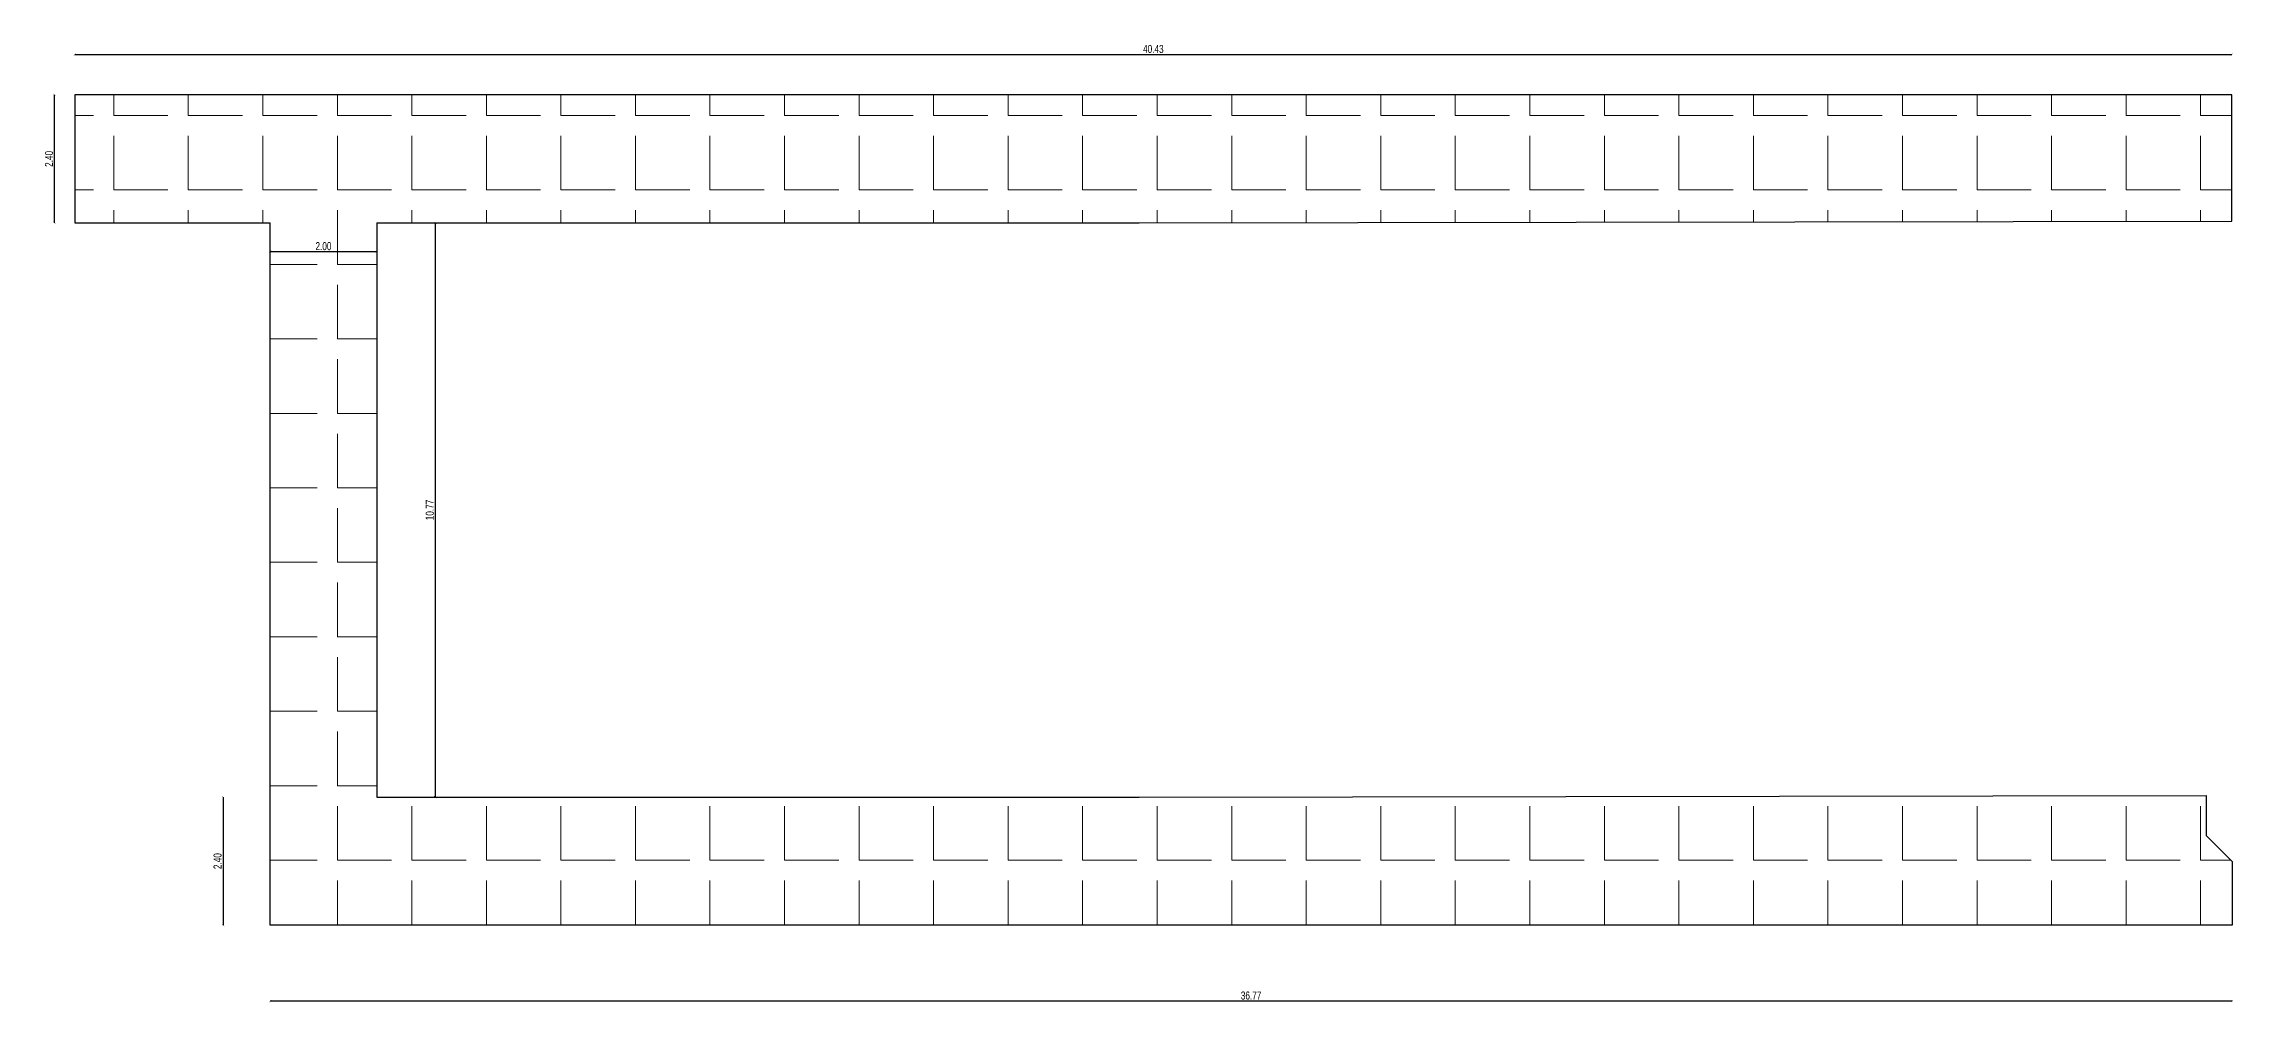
# Model space of a CAD drawing. Header units: metres. Extents: x 167 to 250, y 44 to 219.
# Drawn here: x 174.71 to 215.75, y 44.19 to 62.17 of the extents above; entities that cross this region are included whole.
import ezdxf

# ---------------------------------------------------------------- set-up
doc = ezdxf.new("R2010")
doc.units = ezdxf.units.M
doc.layers.add('A-PLAN-ACHU1', color=105, linetype='Continuous', lineweight=9)
doc.layers.add('muros', color=5, linetype='Continuous', lineweight=25)
doc.styles.add('ING_75', font='swisscl.ttf', dxfattribs={"height": 0.15})
doc.dimstyles.new('ESC_1_75_ING', dxfattribs={"dimtxt": 0.15, "dimasz": 0.04, "dimexe": 0, "dimexo": 0, "dimgap": 0.0263, "dimtad": 1, "dimzin": 4, "dimdsep": 46, "dimtxsty": 'ING_75', "dimblk": 'ARCHTICK', "dimcen": 0.06, "dimse1": 1, "dimse2": 1, "dimclrd": 256, "dimclre": 2, "dimclrt": 1, "dimadec": 0, "dimazin": 0, "dimtfac": 1, "dimtix": 1, "dimtmove": 2, "dimatfit": 3, "dimldrblk": 'ARCHTICK', "dimfxl": 0, "dimtvp": 1.75, "dimtolj": 1, "dimtzin": 4, "dimarcsym": 0})

# ---------------------------------------------------------------- blocks, each defined once
blk = doc.blocks.new('_ArchTick')
at = {"color": 0, "linetype": 'ByBlock', "const_width": 0.15}
blk.add_lwpolyline([(-0.5, -0.5), (0.5, 0.5)], dxfattribs=at)
blk = doc.blocks.new('*D810')
at = {"layer": 'Defpoints', "color": 0, "transparency": 16777216}
for p in [(215.725, 61.97), (175.293, 61.212), (215.725, 61.214)]:
    blk.add_point(p, dxfattribs=at)
at = {"layer": 'muros', "lineweight": -2, "transparency": 16777216}
blk.add_line((175.293, 61.97), (215.725, 61.97), dxfattribs=at)
at = {"layer": 'muros', "lineweight": -2, "transparency": 16777216, "xscale": 0.04, "yscale": 0.04, "zscale": 0.04, "rotation": 180}
blk.add_blockref('_ArchTick', (175.293, 61.97), dxfattribs=at)
at = {"layer": 'muros', "lineweight": -2, "transparency": 16777216, "xscale": 0.04, "yscale": 0.04, "zscale": 0.04}
blk.add_blockref('_ArchTick', (215.725, 61.97), dxfattribs=at)
at = {"layer": 'muros', "color": 1, "transparency": 16777216, "insert": (195.509, 62.073), "char_height": 0.15, "attachment_point": 5, "style": 'ING_75'}
blk.add_mtext('\\A1;40.43', dxfattribs=at)
blk = doc.blocks.new('*D811')
at = {"layer": 'Defpoints', "color": 0, "transparency": 16777216}
for p in [(178.955, 45.641), (215.727, 45.641), (178.955, 44.216)]:
    blk.add_point(p, dxfattribs=at)
at = {"layer": 'muros', "lineweight": -2, "transparency": 16777216}
blk.add_line((215.727, 44.216), (178.955, 44.216), dxfattribs=at)
at = {"layer": 'muros', "lineweight": -2, "transparency": 16777216, "xscale": 0.04, "yscale": 0.04, "zscale": 0.04, "rotation": 180}
blk.add_blockref('_ArchTick', (178.955, 44.216), dxfattribs=at)
at = {"layer": 'muros', "lineweight": -2, "transparency": 16777216, "xscale": 0.04, "yscale": 0.04, "zscale": 0.04}
blk.add_blockref('_ArchTick', (215.727, 44.216), dxfattribs=at)
at = {"layer": 'muros', "color": 1, "transparency": 16777216, "insert": (197.341, 44.319), "char_height": 0.15, "attachment_point": 5, "style": 'ING_75'}
blk.add_mtext('\\A1;36.77', dxfattribs=at)
blk = doc.blocks.new('*D812')
at = {"layer": 'Defpoints', "color": 0, "transparency": 16777216}
for p in [(180.953, 58.812), (180.953, 48.042), (182.05, 48.042)]:
    blk.add_point(p, dxfattribs=at)
at = {"layer": 'muros', "lineweight": -2, "transparency": 16777216}
blk.add_line((182.05, 58.812), (182.05, 48.042), dxfattribs=at)
at = {"layer": 'muros', "lineweight": -2, "transparency": 16777216, "xscale": 0.04, "yscale": 0.04, "zscale": 0.04}
for p, rotation in [((182.05, 58.812), 90), ((182.05, 48.042), 270)]:
    blk.add_blockref('_ArchTick', p, dxfattribs=dict(at, rotation=rotation))
at = {"layer": 'muros', "color": 1, "transparency": 16777216, "insert": (181.947, 53.427), "char_height": 0.15, "attachment_point": 5, "rotation": 90, "style": 'ING_75'}
blk.add_mtext('\\A1;10.77', dxfattribs=at)
blk = doc.blocks.new('*D813')
at = {"layer": 'Defpoints', "color": 0, "transparency": 16777216}
for p in [(174.913, 61.212), (175.293, 61.212), (175.293, 58.812)]:
    blk.add_point(p, dxfattribs=at)
at = {"layer": 'muros', "lineweight": -2, "transparency": 16777216}
blk.add_line((174.913, 58.812), (174.913, 61.212), dxfattribs=at)
at = {"layer": 'muros', "lineweight": -2, "transparency": 16777216, "xscale": 0.04, "yscale": 0.04, "zscale": 0.04}
for p, rotation in [((174.913, 61.212), 90), ((174.913, 58.812), 270)]:
    blk.add_blockref('_ArchTick', p, dxfattribs=dict(at, rotation=rotation))
at = {"layer": 'muros', "color": 1, "transparency": 16777216, "insert": (174.81, 60.012), "char_height": 0.15, "attachment_point": 5, "rotation": 90, "style": 'ING_75'}
blk.add_mtext('\\A1;2.40', dxfattribs=at)
blk = doc.blocks.new('*D814')
at = {"layer": 'Defpoints', "color": 0, "transparency": 16777216}
for p in [(178.955, 58.812), (180.953, 58.812), (180.953, 58.272)]:
    blk.add_point(p, dxfattribs=at)
at = {"layer": 'muros', "lineweight": -2, "transparency": 16777216}
blk.add_line((178.955, 58.272), (180.953, 58.272), dxfattribs=at)
at = {"layer": 'muros', "lineweight": -2, "transparency": 16777216, "xscale": 0.04, "yscale": 0.04, "zscale": 0.04, "rotation": 180}
blk.add_blockref('_ArchTick', (178.955, 58.272), dxfattribs=at)
at = {"layer": 'muros', "lineweight": -2, "transparency": 16777216, "xscale": 0.04, "yscale": 0.04, "zscale": 0.04}
blk.add_blockref('_ArchTick', (180.953, 58.272), dxfattribs=at)
at = {"layer": 'muros', "color": 1, "transparency": 16777216, "insert": (179.954, 58.375), "char_height": 0.15, "attachment_point": 5, "style": 'ING_75'}
blk.add_mtext('\\A1;2.00', dxfattribs=at)
blk = doc.blocks.new('*D815')
at = {"layer": 'Defpoints', "color": 0, "transparency": 16777216}
for p in [(178.955, 48.042), (178.073, 45.641), (178.955, 45.641)]:
    blk.add_point(p, dxfattribs=at)
at = {"layer": 'muros', "lineweight": -2, "transparency": 16777216}
blk.add_line((178.073, 48.042), (178.073, 45.641), dxfattribs=at)
at = {"layer": 'muros', "lineweight": -2, "transparency": 16777216, "xscale": 0.04, "yscale": 0.04, "zscale": 0.04}
for p, rotation in [((178.073, 48.042), 90), ((178.073, 45.641), 270)]:
    blk.add_blockref('_ArchTick', p, dxfattribs=dict(at, rotation=rotation))
at = {"layer": 'muros', "color": 1, "transparency": 16777216, "insert": (177.97, 46.841), "char_height": 0.15, "attachment_point": 5, "rotation": 90, "style": 'ING_75'}
blk.add_mtext('\\A1;2.40', dxfattribs=at)

msp = doc.modelspace()

# ---------------------------------------------------------------- hatches: boundary and pattern name
at = {"layer": 'A-PLAN-ACHU1', "true_color": 0x2776bb}
h = msp.add_hatch(dxfattribs=at)
h.set_pattern_fill('ANGLE', color=152, scale=0.2)
h.set_pattern_definition([(0, (0, -29.9788), (0, 1.397), [1.016, -0.381]), (90, (0, -29.9788), (-1.397, 9e-17), [1.016, -0.381])])
h.paths.add_polyline_path([(175.293, 61.212), (175.293, 58.812), (178.955, 58.812), (178.955, 48.042), (178.955, 45.641), (215.727, 45.641), (215.727, 46.833), (215.241, 47.319), (215.241, 48.074), (195.243, 48.042), (180.953, 48.042), (180.953, 58.812), (195.243, 58.812), (215.725, 58.844), (215.725, 61.214)])

# ---------------------------------------------------------------- linework, layer by layer
at = {"layer": 'muros', "color": 242, "true_color": 0xcd2027}
for p, q in [((215.725, 61.214), (175.293, 61.212)), ((175.293, 61.212), (175.293, 58.812)), ((215.725, 58.844), (215.725, 61.214)), ((175.293, 58.812), (178.955, 58.812)), ((180.953, 58.812), (180.953, 58.812)), ((180.953, 58.812), (195.243, 58.812)), ((195.243, 58.812), (215.725, 58.844)), ((195.243, 58.812), (195.243, 58.812)), ((178.955, 45.641), (178.955, 48.042)), ((180.953, 48.042), (195.243, 48.042)), ((195.243, 48.042), (215.241, 48.074)), ((195.243, 48.042), (195.243, 48.042)), ((215.241, 48.074), (215.241, 47.319)), ((215.241, 47.319), (215.727, 46.833)), ((215.727, 46.833), (215.727, 45.641)), ((215.727, 45.641), (178.955, 45.641))]:
    msp.add_line(p, q, dxfattribs=at)
at = {"layer": 'muros', "color": 114, "true_color": 0x139b48}
for p, q in [((178.955, 48.042), (178.955, 58.812)), ((180.953, 58.812), (180.953, 48.042))]:
    msp.add_line(p, q, dxfattribs=at)

# ---------------------------------------------------------------- dimensions: what is measured, and where the dimension line sits
for base, p1, p2, picture, middle in [((215.725, 61.97), (175.293, 61.212), (215.725, 61.214), '*D810', (195.509, 62.073)), ((180.953, 58.272), (178.955, 58.812), (180.953, 58.812), '*D814', (179.954, 58.375)), ((178.955, 44.216), (215.727, 45.641), (178.955, 45.641), '*D811', (197.341, 44.319))]:
    dim = msp.add_linear_dim(base=base, p1=p1, p2=p2, dimstyle='ESC_1_75_ING', dxfattribs=at)
    dim.commit()
    dim.dimension.update_dxf_attribs({"geometry": picture, "text_midpoint": middle})
for base, p1, p2, picture, middle in [((174.913, 61.212), (175.293, 58.812), (175.293, 61.212), '*D813', (174.81, 60.012)), ((182.05, 48.042), (180.953, 58.812), (180.953, 48.042), '*D812', (181.947, 53.427)), ((178.073, 45.641), (178.955, 48.042), (178.955, 45.641), '*D815', (177.97, 46.841))]:
    dim = msp.add_linear_dim(base=base, p1=p1, p2=p2, angle=90, dimstyle='ESC_1_75_ING', dxfattribs=at)
    dim.commit()
    dim.dimension.update_dxf_attribs({"geometry": picture, "text_midpoint": middle})

doc.saveas('drawing.dxf')
